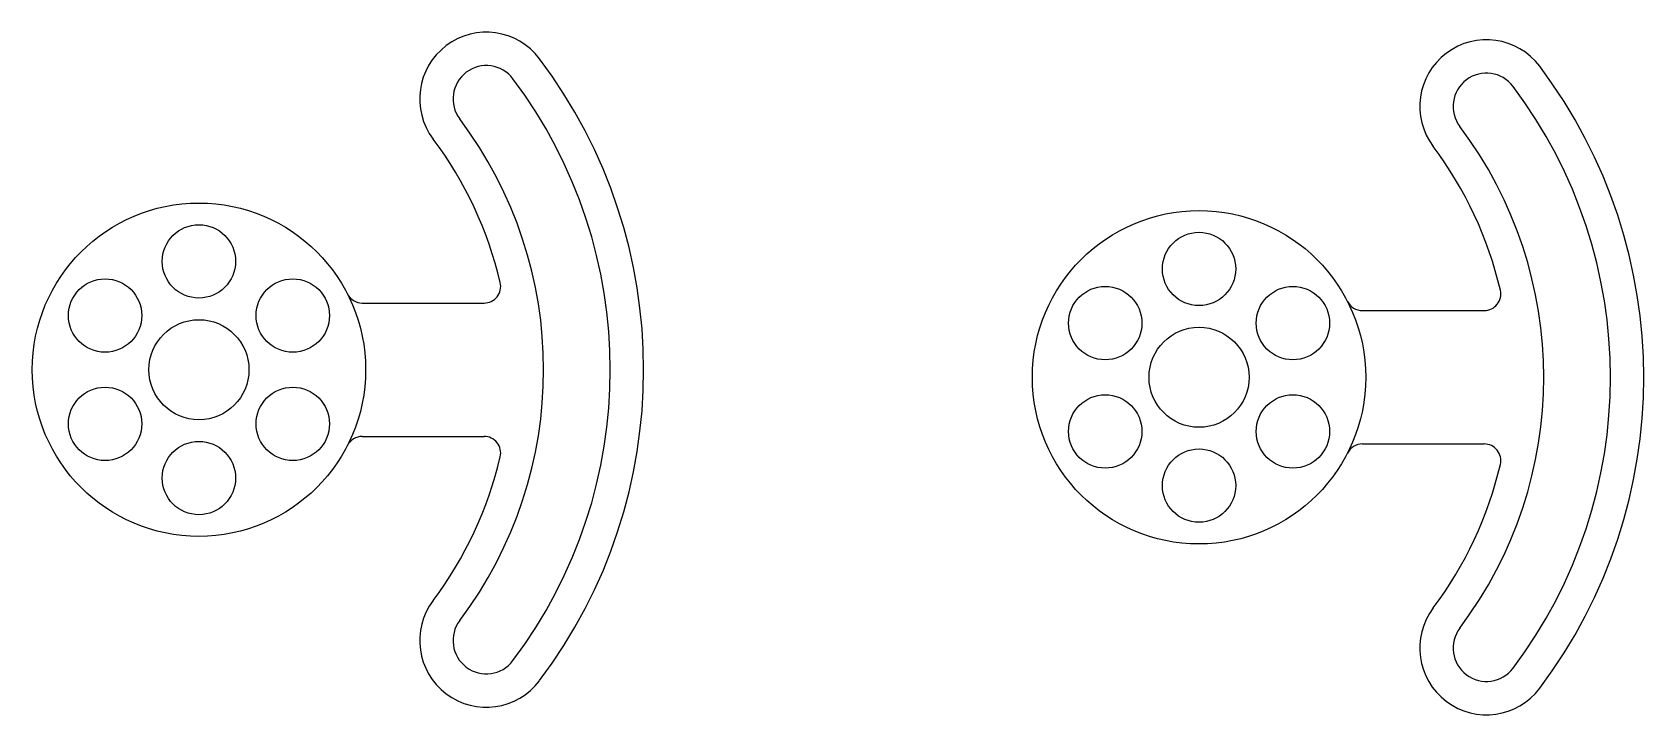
# Model space of a CAD drawing. Header units: millimetres. Extents: x 2910 to 3394, y 1405 to 1609.
import ezdxf

# ---------------------------------------------------------------- set-up
doc = ezdxf.new("R2010")
doc.units = ezdxf.units.MM

msp = doc.modelspace()

# ---------------------------------------------------------------- linework, layer by layer
for p, q in [((3009.42, 1528.09), (3045.95, 1528.09)), ((3309.41, 1525.82), (3345.94, 1525.82)), ((3009.42, 1488.09), (3045.95, 1488.09)), ((3309.41, 1485.82), (3345.94, 1485.82))]:
    msp.add_line(p, q)
for points in [[(3062.22, 1528.09), (3062.23, 1528.09)], [(3362.21, 1525.82), (3362.22, 1525.82)], [(3062.22, 1488.09), (3062.23, 1488.09)], [(3362.21, 1485.82), (3362.22, 1485.82)]]:
    msp.add_lwpolyline(points)
for centre, radius in [((2960.43, 1508.09), 50), ((3260.42, 1505.82), 50), ((2960.43, 1540.59), 11), ((3260.42, 1538.32), 11), ((2932.28, 1524.34), 11), ((2988.58, 1524.34), 11), ((3232.28, 1522.07), 11), ((3288.57, 1522.07), 11), ((2960.43, 1508.09), 15), ((3260.42, 1505.82), 15), ((2932.28, 1491.84), 11), ((2988.58, 1491.84), 11), ((3232.28, 1489.57), 11), ((3288.57, 1489.57), 11), ((2960.43, 1475.59), 11), ((3260.42, 1473.32), 11)]:
    msp.add_circle(centre, radius)
for centre, radius, start, end in [((3046.65, 1589.33), 20, 37, 217), ((3346.64, 1587.07), 20, 37, 217), ((2938.83, 1508.09), 155, 323, 37), ((3046.65, 1589.33), 10, 37, 217), ((2938.83, 1508.09), 145, 323, 37), ((3346.64, 1587.07), 10, 37, 217), ((3238.82, 1505.82), 155, 323, 37), ((3238.82, 1505.82), 145, 323, 37), ((2938.83, 1508.09), 125, 323, 37), ((3238.82, 1505.82), 125, 323, 37), ((2938.83, 1508.09), 115, 13.1366, 37), ((3238.82, 1505.82), 115, 13.1366, 37), ((3045.95, 1533.09), 5, 270, 13.1366), ((3009.42, 1533.09), 5, 207.0357, 270), ((3309.41, 1530.82), 5, 207.0357, 270), ((3345.94, 1530.82), 5, 270, 13.1366), ((3009.42, 1483.09), 5, 90, 152.9643), ((3045.95, 1483.09), 5, 346.8634, 90), ((3309.41, 1480.82), 5, 90, 152.9643), ((3345.94, 1480.82), 5, 346.8634, 90), ((2938.83, 1508.09), 115, 323, 346.8634), ((3238.82, 1505.82), 115, 323, 346.8634), ((3046.65, 1426.84), 20, 143, 323), ((3346.64, 1424.58), 20, 143, 323), ((3046.65, 1426.84), 10, 143, 323), ((3346.64, 1424.58), 10, 143, 323)]:
    msp.add_arc(centre, radius, start, end)

doc.saveas('drawing.dxf')
